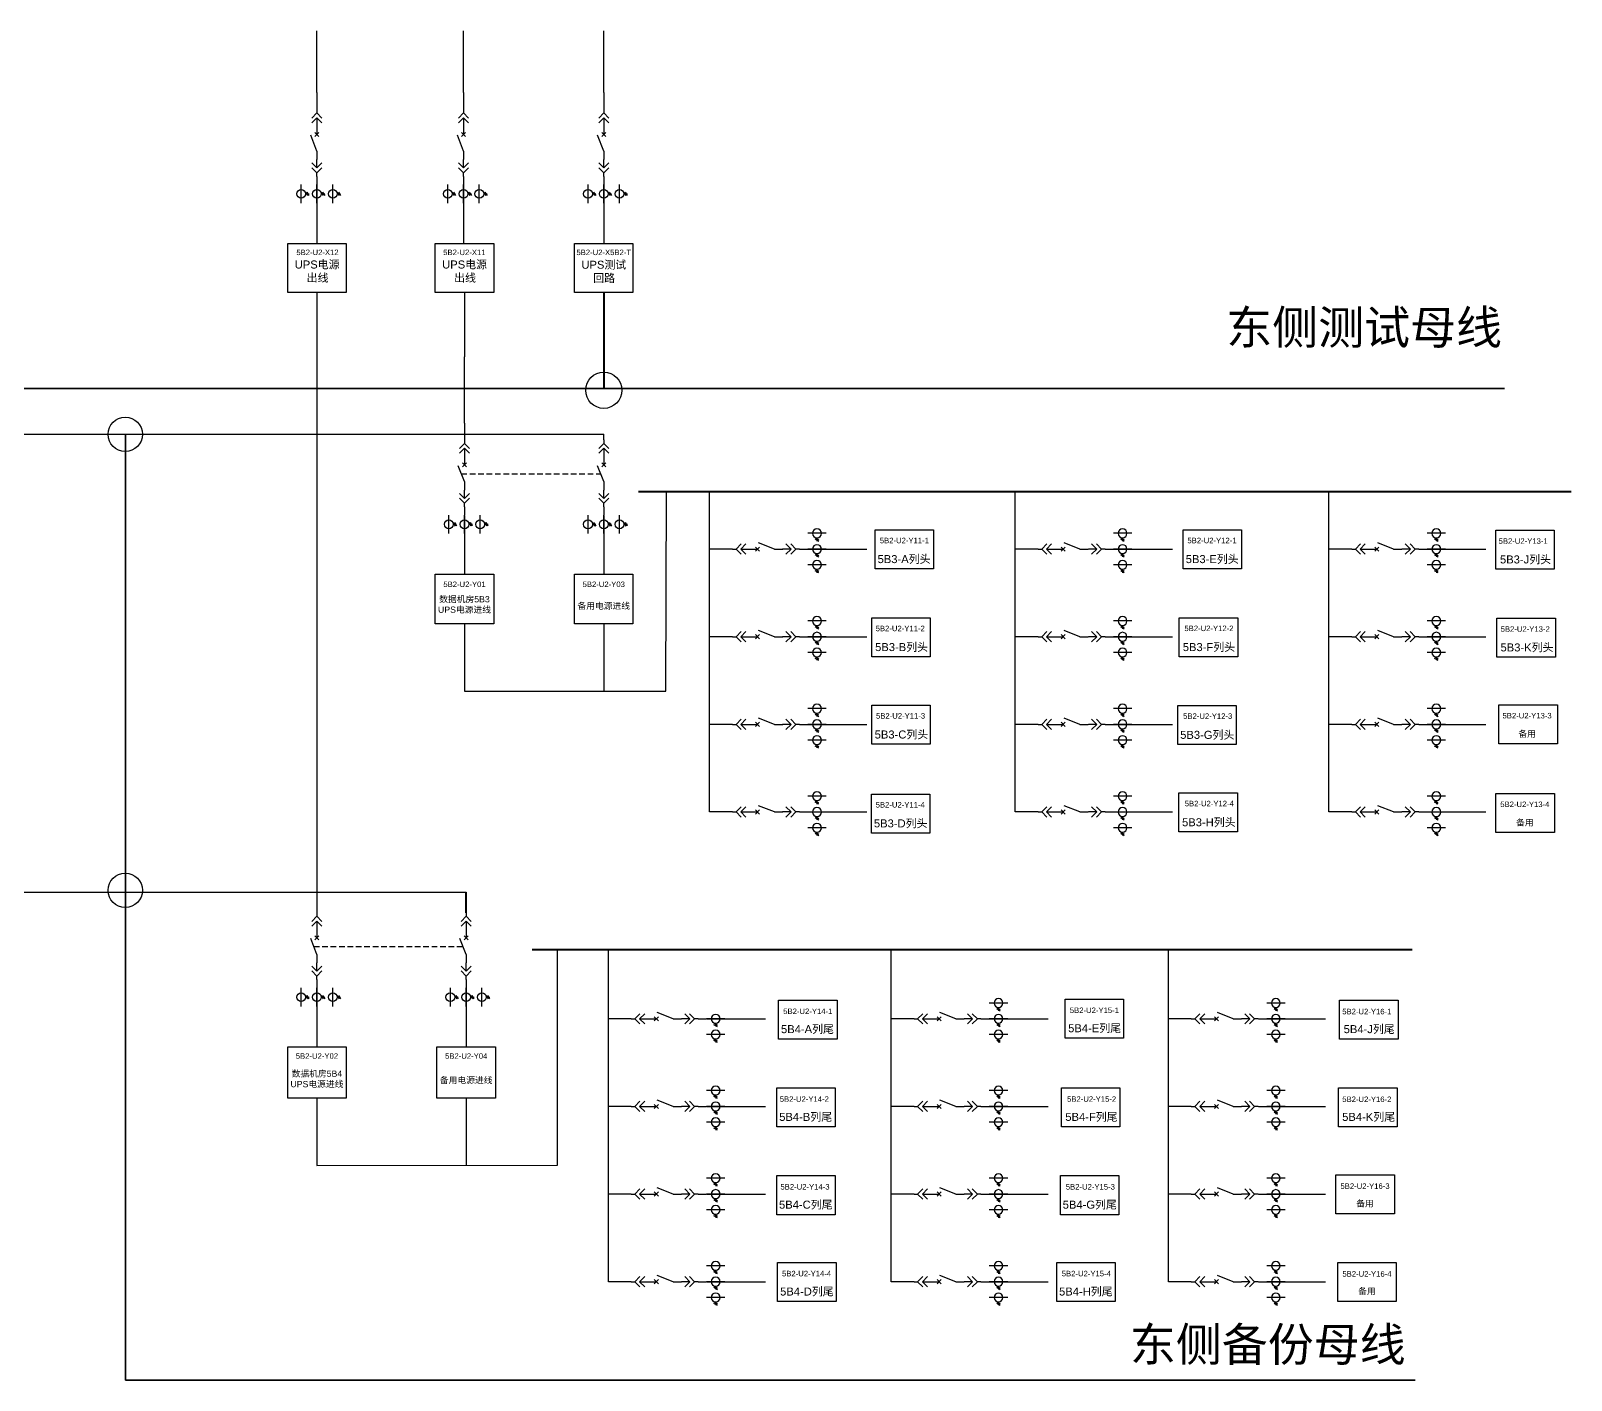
# Model space of a CAD drawing. Header units: metres. Extents: x 110 to 423, y 63 to 293.
# Drawn here: x 285.9 to 423.1, y 62.9 to 183 of the extents above; entities that cross this region are included whole.
import ezdxf
from ezdxf.enums import TextEntityAlignment as Align

# ---------------------------------------------------------------- set-up
doc = ezdxf.new("R2010")
doc.units = ezdxf.units.M
doc.header["$MEASUREMENT"] = 0
doc.linetypes.add('HIDDEN', pattern=[0.375, 0.25, -0.125])
doc.layers.get('0').update_dxf_attribs({"linetype": 'CONTINUOUS', "lineweight": 25})
doc.styles.add('Standard_copy2', font='arial.ttf')

# ---------------------------------------------------------------- blocks, each defined once
blk = doc.blocks.new('A$C03DD39B5')
for p, q in [((417, 475), (283, 392)), ((417, 422), (283, 339)), ((350, 333), (350, 467))]:
    blk.add_line(p, q)
blk.add_lwpolyline([(700, 167), (0, 167)])
blk.add_circle((350, 167), 167)
blk = doc.blocks.new('DYDQAA05')
at = {"color": 0}
blk.add_lwpolyline([(0, 0), (0, -7)], dxfattribs=at)
blk = doc.blocks.new('DYDQAA09')
at = {"color": 0}
blk.add_lwpolyline([(0, 0), (0, -3.5)], dxfattribs=at)
blk.add_lwpolyline([(0, 0), (0, -3.5)], dxfattribs=at)
blk.add_lwpolyline([(0, 0), (0, -3.5)], dxfattribs=at)
blk.add_lwpolyline([(0, 0), (0, -3.5)], dxfattribs=at)
blk.add_lwpolyline([(0, 0), (0, -3.5)], dxfattribs=at)
blk.add_lwpolyline([(0, 0), (0, -3.5)], dxfattribs=at)
blk.add_lwpolyline([(0, 0), (0, -3.5)], dxfattribs=at)
blk.add_lwpolyline([(0, 0), (0, -3.5)], dxfattribs=at)
blk.add_lwpolyline([(0, 0), (0, -3.5)], dxfattribs=at)
blk = doc.blocks.new('DYDQ0201')
at = {"color": 0}
for points in [[(0.86, -0.86), (-0.86, 0.86)], [(-0.86, -0.86), (0.86, 0.86)], [(0, -7), (-2.61, -0.37)]]:
    blk.add_lwpolyline(points, dxfattribs=at)
blk = doc.blocks.new('DYDQAA03')
at = {"color": 0}
for points in [[(0, 0), (0, -1.5)], [(-2.12, -3.62), (0, -1.5)], [(-2.12, -5.62), (0, -3.5)], [(2.12, -3.62), (0, -1.5)], [(2.12, -5.62), (0, -3.5)], [(0, -3.5), (0, -7)]]:
    blk.add_lwpolyline(points, dxfattribs=at)
blk = doc.blocks.new('DYDQAA04')
at = {"color": 0}
for points in [[(0, -3.5), (0, 0)], [(-2.12, -1.38), (0, -3.5)], [(-2.12, -3.38), (0, -5.5)], [(2.12, -1.38), (0, -3.5)], [(2.12, -3.38), (0, -5.5)], [(0, -7), (0, -5.5)]]:
    blk.add_lwpolyline(points, dxfattribs=at)

msp = doc.modelspace()

# ---------------------------------------------------------------- linework, layer by layer
for p, q in [((311.37, 177.52, -1383.28), (311.37, 183.02)), ((324.43, 177.52, -1383.28), (324.43, 183.02)), ((336.91, 177.52, -1383.28), (336.91, 183.02)), ((311.37, 169.28, 817.94), (311.37, 167.64, 817.94)), ((324.43, 169.28, 817.94), (324.43, 167.64, 817.94)), ((336.91, 169.28, 817.94), (336.91, 167.64, 817.94)), ((311.37, 167.64, 817.94), (311.37, 164.08, 817.94)), ((324.43, 167.64, 817.94), (324.43, 164.08, 817.94)), ((336.91, 167.64, 817.94), (336.91, 164.08, 817.94)), ((311.37, 159.74, 817.94), (311.37, 154.02, 817.94)), ((324.51, 159.74, 786.45), (324.51, 154.02, 786.45)), ((311.37, 154.02, -565.34), (311.37, 104.54, -565.34)), ((324.51, 148.11, -1949.65), (324.51, 154.02, -566.37)), ((346.34, 129.1, 29527.47), (346.34, 142.03, 28835.83)), ((373.55, 129.1, 29527.47), (373.55, 142.03, 28835.83)), ((401.48, 129.1, 29527.47), (401.48, 142.03, 28835.83)), ((324.51, 139.87, 251.57), (324.51, 138.23, 251.57)), ((324.51, 138.23, 251.57), (324.51, 134.67, 251.57)), ((348.37, 136.9, 28144.19), (346.34, 136.9, 28835.83)), ((355.12, 136.9, 30345.41), (356.76, 136.9, 30345.41)), ((356.76, 136.9, 30345.41), (360.33, 136.9, 30345.41)), ((375.59, 136.9, 28144.19), (373.55, 136.9, 28835.83)), ((382.34, 136.9, 30345.41), (383.98, 136.9, 30345.41)), ((383.98, 136.9, 30345.41), (387.54, 136.9, 30345.41)), ((403.52, 136.9, 28144.19), (401.48, 136.9, 28835.83)), ((410.27, 136.9, 30345.41), (411.91, 136.9, 30345.41)), ((411.91, 136.9, 30345.41), (415.47, 136.9, 30345.41)), ((324.51, 130.24, 251.57), (324.51, 124.25, 723.12)), ((346.34, 121.3, 30219.11), (346.34, 129.1, 29527.47)), ((348.37, 129.1, 29527.47), (346.34, 129.1, 29527.47)), ((355.12, 129.1, 31728.68), (356.76, 129.1, 31728.68)), ((356.76, 129.1, 31728.68), (360.33, 129.1, 31728.68)), ((373.55, 121.3, 30219.11), (373.55, 129.1, 29527.47)), ((375.59, 129.1, 29527.47), (373.55, 129.1, 29527.47)), ((382.34, 129.1, 31728.68), (383.98, 129.1, 31728.68)), ((383.98, 129.1, 31728.68), (387.54, 129.1, 31728.68)), ((403.52, 129.1, 29527.47), (401.48, 129.1, 29527.47)), ((401.48, 121.3, 30219.11), (401.48, 129.1, 29527.47)), ((410.27, 129.1, 31728.68), (411.91, 129.1, 31728.68)), ((411.91, 129.1, 31728.68), (415.47, 129.1, 31728.68)), ((346.34, 113.5, 30910.75), (346.34, 121.3, 30219.11)), ((348.37, 121.3, 30219.11), (346.34, 121.3, 30219.11)), ((355.12, 121.3, 32420.32), (356.76, 121.3, 32420.32)), ((356.76, 121.3, 32420.32), (360.33, 121.3, 32420.32)), ((375.59, 121.3, 30219.11), (373.55, 121.3, 30219.11)), ((373.55, 113.5, 30910.75), (373.55, 121.3, 30219.11)), ((382.34, 121.3, 32420.32), (383.98, 121.3, 32420.32)), ((383.98, 121.3, 32420.32), (387.54, 121.3, 32420.32)), ((401.48, 113.5, 30910.75), (401.48, 121.3, 30219.11)), ((403.52, 121.3, 30219.11), (401.48, 121.3, 30219.11)), ((410.27, 121.3, 32420.32), (411.91, 121.3, 32420.32)), ((411.91, 121.3, 32420.32), (415.47, 121.3, 32420.32)), ((348.37, 113.5, 30910.75), (346.34, 113.5, 30910.75)), ((355.12, 113.5, 33111.96), (356.76, 113.5, 33111.96)), ((356.76, 113.5, 33111.96), (360.33, 113.5, 33111.96)), ((375.59, 113.5, 30910.75), (373.55, 113.5, 30910.75)), ((382.34, 113.5, 33111.96), (383.98, 113.5, 33111.96)), ((383.98, 113.5, 33111.96), (387.54, 113.5, 33111.96)), ((403.52, 113.5, 30910.75), (401.48, 113.5, 30910.75)), ((410.27, 113.5, 33111.96), (411.91, 113.5, 33111.96)), ((411.91, 113.5, 33111.96), (415.47, 113.5, 33111.96)), ((337.32, 87.3, 29527.47), (337.32, 101.27, 28835.83)), ((362.5, 87.3, 5323.86), (362.5, 101.27, 28835.83)), ((387.2, 87.3, 5323.86), (387.2, 101.27, 28835.83)), ((311.37, 97.8, 1635.88), (311.37, 96.16, 1635.88)), ((311.37, 96.16, 1635.88), (311.37, 92.59, 1635.88)), ((339.36, 95.1, 28144.19), (337.32, 95.1, 28835.83)), ((346.11, 95.1, 30345.41), (347.75, 95.1, 30345.41)), ((347.75, 95.1, 30345.41), (351.31, 95.1, 30345.41)), ((364.54, 95.1, 3940.58), (362.5, 95.1, 4632.22)), ((371.29, 95.1, 6141.8), (372.93, 95.1, 6141.8)), ((372.93, 95.1, 6141.8), (376.49, 95.1, 6141.8)), ((389.23, 95.1, 3940.58), (387.2, 95.1, 4632.22)), ((395.98, 95.1, 6141.8), (397.62, 95.1, 6141.8)), ((397.62, 95.1, 6141.8), (401.19, 95.1, 6141.8)), ((311.37, 88.02, 1635.88), (311.37, 82.04, 2107.42)), ((337.32, 79.5, 30219.11), (337.32, 87.3, 29527.47)), ((339.36, 87.3, 29527.47), (337.32, 87.3, 29527.47)), ((346.11, 87.3, 31728.68), (347.75, 87.3, 31728.68)), ((347.75, 87.3, 31728.68), (351.31, 87.3, 31728.68)), ((362.5, 79.5, 6015.5), (362.5, 87.3, 5323.86)), ((364.54, 87.3, 5323.86), (362.5, 87.3, 5323.86)), ((371.29, 87.3, 7525.07), (372.93, 87.3, 7525.07)), ((372.93, 87.3, 7525.07), (376.49, 87.3, 7525.07)), ((387.2, 79.5, 6015.5), (387.2, 87.3, 5323.86)), ((389.23, 87.3, 5323.86), (387.2, 87.3, 5323.86)), ((395.98, 87.3, 7525.07), (397.62, 87.3, 7525.07)), ((397.62, 87.3, 7525.07), (401.19, 87.3, 7525.07)), ((339.36, 79.5, 30219.11), (337.32, 79.5, 30219.11)), ((337.32, 71.7, 30910.75), (337.32, 79.5, 30219.11)), ((346.11, 79.5, 32420.32), (347.75, 79.5, 32420.32)), ((347.75, 79.5, 32420.32), (351.31, 79.5, 32420.32)), ((364.54, 79.5, 6015.5), (362.5, 79.5, 6015.5)), ((362.5, 71.7, 6707.13), (362.5, 79.5, 6015.5)), ((371.29, 79.5, 8216.71), (372.93, 79.5, 8216.71)), ((372.93, 79.5, 8216.71), (376.49, 79.5, 8216.71)), ((387.2, 71.7, 6707.13), (387.2, 79.5, 6015.5)), ((389.23, 79.5, 6015.5), (387.2, 79.5, 6015.5)), ((395.98, 79.5, 8216.71), (397.62, 79.5, 8216.71)), ((397.62, 79.5, 8216.71), (401.19, 79.5, 8216.71)), ((339.36, 71.7, 30910.75), (337.32, 71.7, 30910.75)), ((346.11, 71.7, 33111.96), (347.75, 71.7, 33111.96)), ((347.75, 71.7, 33111.96), (351.31, 71.7, 33111.96)), ((364.54, 71.7, 6707.13), (362.5, 71.7, 6707.13)), ((371.29, 71.7, 8908.35), (372.93, 71.7, 8908.35)), ((372.93, 71.7, 8908.35), (376.49, 71.7, 8908.35)), ((389.23, 71.7, 6707.13), (387.2, 71.7, 6707.13)), ((395.98, 71.7, 8908.35), (397.62, 71.7, 8908.35)), ((397.62, 71.7, 8908.35), (401.19, 71.7, 8908.35))]:
    msp.add_line(p, q)
at = {"color": 1, "lineweight": 40}
for p, q in [((336.91, 159.74, 785.43), (336.91, 151.2, 785.43)), ((340.01, 142.03, 28835.83), (423.06, 142.03, 28835.83)), ((330.54, 101.27, 28835.83), (408.89, 101.27, 28835.83))]:
    msp.add_line(p, q, dxfattribs=at)
at = {"color": 1, "lineweight": 35}
msp.add_line((197.55, 151.2, 10702.63), (417.13, 151.2, 10702.63), dxfattribs=at)
at = {"color": 5, "lineweight": 30}
for p, q in [((197.56, 147.11, 8989.78), (336.91, 147.11, -1949.65)), ((184.43, 106.38, 8911.79), (294.3, 106.38, -12338.18)), ((294.3, 106.38, -12338.18), (324.66, 106.38, -1005.41))]:
    msp.add_line(p, q, dxfattribs=at)
at = {"color": 5, "lineweight": 35}
for p, q in [((294.32, 147.03, 39505.61), (294.32, 62.94, 39505.61)), ((294.32, 62.94, 39505.61), (409.17, 62.94, 39505.61))]:
    msp.add_line(p, q, dxfattribs=at)
at = {"color": 5}
for p, q in [((336.91, 146.62, -1949.65), (336.91, 147.11, -1949.65)), ((336.91, 139.87, 251.57), (336.91, 138.23, 251.57)), ((336.91, 138.23, 251.57), (336.91, 134.67, 251.57)), ((336.91, 130.24, 251.57), (336.91, 124.25, 723.12)), ((324.66, 97.8, 1195.81), (324.66, 96.16, 1195.81)), ((324.66, 96.16, 1195.81), (324.66, 92.59, 1195.81)), ((324.66, 88.02, 1195.81), (324.66, 82.04, 1667.35))]:
    msp.add_line(p, q, dxfattribs=at)
at = {"linetype": 'HIDDEN', "ltscale": 2}
for p, q in [((324.23, 143.6, -1949.65), (336.63, 143.6, -1949.65)), ((311.09, 101.52, -1005.41), (324.38, 101.52, -1005.41))]:
    msp.add_line(p, q, dxfattribs=at)
at = {"lineweight": -3}
for p, q in [((342.43, 124.25, 723.12), (342.51, 142.03, 28835.83)), ((324.51, 124.25, 723.12), (342.43, 124.25, 723.12)), ((332.8, 82.08, 4449.41), (332.8, 101.27, 28835.83)), ((311.37, 82.04, 2107.42), (332.8, 82.08, 4449.41))]:
    msp.add_line(p, q, dxfattribs=at)
at = {"color": 5, "lineweight": 40}
msp.add_line((324.66, 104.54, -1005.41), (324.66, 106.38, -1005.41), dxfattribs=at)
for points, elevation in [([(308.77, 164.08), (313.98, 164.08), (313.98, 159.74), (308.77, 159.74)], 817.94), ([(321.9, 164.08), (327.11, 164.08), (327.11, 159.74), (321.9, 159.74)], 786.45), ([(361.08, 138.62), (366.28, 138.62), (366.28, 135.14), (361.08, 135.14)], 28835.83), ([(388.49, 138.62), (393.7, 138.62), (393.7, 135.14), (388.49, 135.14)], 28835.83), ([(416.34, 138.59), (421.55, 138.59), (421.55, 135.11), (416.34, 135.11)], 28835.83), ([(321.9, 134.67), (327.11, 134.67), (327.11, 130.24), (321.9, 130.24)], 251.57), ([(360.77, 130.78), (365.98, 130.78), (365.98, 127.31), (360.77, 127.31)], 28835.83), ([(388.16, 130.79), (393.37, 130.79), (393.37, 127.32), (388.16, 127.32)], 28835.83), ([(416.44, 130.76), (421.65, 130.76), (421.65, 127.28), (416.44, 127.28)], 28835.83), ([(360.77, 123), (365.98, 123), (365.98, 119.53), (360.77, 119.53)], 28835.83), ([(388.02, 122.98), (393.23, 122.98), (393.23, 119.51), (388.02, 119.51)], 1478.08), ([(416.62, 123.05), (421.83, 123.05), (421.83, 119.57), (416.62, 119.57)], 28835.83), ([(360.74, 115.1), (365.95, 115.1), (365.95, 111.62), (360.74, 111.62)], 1478.08), ([(388.13, 115.2), (393.34, 115.2), (393.34, 111.73), (388.13, 111.73)], 28835.83), ([(416.35, 115.16), (421.56, 115.16), (421.56, 111.68), (416.35, 111.68)], 28835.83), ([(352.47, 96.76), (357.68, 96.76), (357.68, 93.28), (352.47, 93.28)], 28835.83), ([(377.99, 96.84), (383.2, 96.84), (383.2, 93.36), (377.99, 93.36)], 28835.83), ([(402.43, 96.76), (407.64, 96.76), (407.64, 93.28), (402.43, 93.28)], 28835.83), ([(308.77, 92.59), (313.98, 92.59), (313.98, 88.02), (308.77, 88.02)], 1635.88), ([(352.31, 88.95), (357.52, 88.95), (357.52, 85.47), (352.31, 85.47)], 28835.83), ([(377.66, 88.95), (382.87, 88.95), (382.87, 85.47), (377.66, 85.47)], 28835.83), ([(402.35, 88.95), (407.56, 88.95), (407.56, 85.47), (402.35, 85.47)], 28835.83), ([(352.31, 81.14), (357.52, 81.14), (357.52, 77.66), (352.31, 77.66)], 28835.83), ([(377.58, 81.14), (382.79, 81.14), (382.79, 77.66), (377.58, 77.66)], 28835.83), ([(402.1, 81.22), (407.31, 81.22), (407.31, 77.74), (402.1, 77.74)], 28835.83), ([(352.39, 73.41), (357.6, 73.41), (357.6, 69.94), (352.39, 69.94)], 28835.83), ([(377.25, 73.41), (382.46, 73.41), (382.46, 69.94), (377.25, 69.94)], 28835.83), ([(402.27, 73.41), (407.48, 73.41), (407.48, 69.94), (402.27, 69.94)], 28835.83)]:
    msp.add_lwpolyline(points, close=True, dxfattribs=dict(elevation=elevation))
at = {"color": 1, "elevation": 785.43}
msp.add_lwpolyline([(334.3, 164.08), (339.51, 164.08), (339.51, 159.74), (334.3, 159.74)], close=True, dxfattribs=at)
at = {"color": 5}
for points, elevation in [([(334.3, 134.67), (339.51, 134.67), (339.51, 130.24), (334.3, 130.24)], 251.57), ([(322.05, 92.59), (327.26, 92.59), (327.26, 88.02), (322.05, 88.02)], 1195.81)]:
    msp.add_lwpolyline(points, close=True, dxfattribs=dict(at, elevation=elevation))
at = {"color": 1, "lineweight": 30}
msp.add_circle((336.91, 151.03, 11992.1), 1.61, dxfattribs=at)
at = {"color": 5, "lineweight": 30}
for centre in [(294.3, 147.11, 1395.23), (294.3, 106.53, 1395.23)]:
    msp.add_circle(centre, 1.53, dxfattribs=at)

# ---------------------------------------------------------------- block references
at = {"xscale": 0.2128954749704126, "yscale": 0.2128954749704126, "zscale": 0.2128954749704126}
for name, p in [('DYDQAA05', (311.37, 177.52, -1383.28)), ('DYDQAA05', (324.43, 177.52, -1383.28)), ('DYDQAA05', (336.91, 177.52, -1383.28)), ('DYDQAA03', (311.37, 176.03, -1383.28)), ('DYDQAA03', (324.43, 176.03, -1383.28)), ('DYDQAA03', (336.91, 176.03, -1383.28)), ('DYDQAA09', (311.37, 174.54, -1383.28)), ('DYDQAA09', (324.43, 174.54, -1383.28)), ('DYDQAA09', (336.91, 174.54, -1383.28)), ('DYDQ0201', (311.37, 173.8, -1383.28)), ('DYDQ0201', (324.43, 173.8, -1383.28)), ('DYDQ0201', (336.91, 173.8, -1383.28)), ('DYDQAA04', (311.37, 171.56, -1383.28)), ('DYDQAA09', (311.37, 172.31, -1383.28)), ('DYDQAA04', (324.43, 171.56, -1383.28)), ('DYDQAA09', (324.43, 172.31, -1383.28)), ('DYDQAA04', (336.91, 171.56, -1383.28)), ('DYDQAA09', (336.91, 172.31, -1383.28)), ('DYDQAA09', (311.37, 170.07, -1383.28)), ('DYDQAA09', (324.43, 170.07, -1383.28)), ('DYDQAA09', (336.91, 170.07, -1383.28)), ('DYDQAA05', (324.51, 148.11, -1949.65)), ('DYDQAA03', (324.51, 146.62, -1949.65)), ('DYDQ0201', (324.51, 144.39, -1949.65)), ('DYDQAA09', (324.51, 145.13, -1949.65)), ('DYDQAA09', (324.51, 142.9, -1949.65)), ('DYDQAA04', (324.51, 142.15, -1949.65)), ('DYDQAA09', (324.51, 140.66, -1949.65)), ('DYDQAA03', (311.37, 104.54, -565.34)), ('DYDQAA09', (311.37, 103.05, -565.34)), ('DYDQ0201', (311.37, 102.31, -565.34)), ('DYDQAA09', (311.37, 100.82, -565.34)), ('DYDQAA04', (311.37, 100.07, -565.34)), ('DYDQAA09', (311.37, 98.58, -565.34))]:
    msp.add_blockref(name, p, dxfattribs=at)
for name, p, xscale, yscale, zscale, rotation in [('A$C03DD39B5', (309.58, 169.33, 817.94), 0.002338875, 0.002338875, 0.002338875, 270), ('A$C03DD39B5', (310.98, 169.33, 817.94), 0.002338875, 0.002338875, 0.002338875, 270), ('A$C03DD39B5', (312.39, 169.33, 817.94), 0.002338875, 0.002338875, 0.002338875, 270), ('A$C03DD39B5', (322.63, 169.33, 817.94), 0.002338875, 0.002338875, 0.002338875, 270), ('A$C03DD39B5', (324.04, 169.33, 817.94), 0.002338875, 0.002338875, 0.002338875, 270), ('A$C03DD39B5', (325.44, 169.33, 817.94), 0.002338875, 0.002338875, 0.002338875, 270), ('A$C03DD39B5', (335.12, 169.33, 817.94), 0.002338875, 0.002338875, 0.002338875, 270), ('A$C03DD39B5', (336.52, 169.33, 817.94), 0.002338875, 0.002338875, 0.002338875, 270), ('A$C03DD39B5', (337.92, 169.33, 817.94), 0.002338875, 0.002338875, 0.002338875, 270), ('A$C03DD39B5', (322.72, 139.92, 251.57), 0.002338875, 0.002338875, 0.002338875, 270), ('A$C03DD39B5', (324.12, 139.92, 251.57), 0.002338875, 0.002338875, 0.002338875, 270), ('A$C03DD39B5', (325.52, 139.92, 251.57), 0.002338875, 0.002338875, 0.002338875, 270), ('A$C03DD39B5', (355.08, 138.69, 30345.41), -0.002338875, 0.002338875, 0.002338875, 180), ('A$C03DD39B5', (382.29, 138.69, 30345.41), -0.002338875, 0.002338875, 0.002338875, 180), ('A$C03DD39B5', (410.23, 138.69, 30345.41), -0.002338875, 0.002338875, 0.002338875, 180), ('DYDQAA03', (348.37, 136.9, 28144.19), -0.2128954749704126, 0.2128954749704126, 0.2128954749704126, 90), ('DYDQ0201', (350.61, 136.9, 28144.19), -0.2128954749704126, 0.2128954749704126, 0.2128954749704126, 90), ('DYDQAA04', (352.84, 136.9, 28144.19), -0.2128954749704126, 0.2128954749704126, 0.2128954749704126, 90), ('A$C03DD39B5', (355.08, 137.29, 30345.41), -0.002338875, 0.002338875, 0.002338875, 180), ('DYDQAA03', (375.59, 136.9, 28144.19), -0.2128954749704126, 0.2128954749704126, 0.2128954749704126, 90), ('DYDQ0201', (377.82, 136.9, 28144.19), -0.2128954749704126, 0.2128954749704126, 0.2128954749704126, 90), ('DYDQAA04', (380.06, 136.9, 28144.19), -0.2128954749704126, 0.2128954749704126, 0.2128954749704126, 90), ('A$C03DD39B5', (382.29, 137.29, 30345.41), -0.002338875, 0.002338875, 0.002338875, 180), ('DYDQAA03', (403.52, 136.9, 28144.19), -0.2128954749704126, 0.2128954749704126, 0.2128954749704126, 90), ('DYDQ0201', (405.75, 136.9, 28144.19), -0.2128954749704126, 0.2128954749704126, 0.2128954749704126, 90), ('DYDQAA04', (407.99, 136.9, 28144.19), -0.2128954749704126, 0.2128954749704126, 0.2128954749704126, 90), ('A$C03DD39B5', (410.23, 137.29, 30345.41), -0.002338875, 0.002338875, 0.002338875, 180), ('DYDQAA09', (349.86, 136.9, 28144.19), -0.2128954749704126, 0.2128954749704126, 0.2128954749704126, 90), ('DYDQAA09', (352.1, 136.9, 28144.19), -0.2128954749704126, 0.2128954749704126, 0.2128954749704126, 90), ('DYDQAA09', (354.33, 136.9, 28144.19), -0.2128954749704126, 0.2128954749704126, 0.2128954749704126, 90), ('A$C03DD39B5', (355.08, 135.89, 30345.41), -0.002338875, 0.002338875, 0.002338875, 180), ('DYDQAA09', (377.08, 136.9, 28144.19), -0.2128954749704126, 0.2128954749704126, 0.2128954749704126, 90), ('DYDQAA09', (379.31, 136.9, 28144.19), -0.2128954749704126, 0.2128954749704126, 0.2128954749704126, 90), ('DYDQAA09', (381.55, 136.9, 28144.19), -0.2128954749704126, 0.2128954749704126, 0.2128954749704126, 90), ('A$C03DD39B5', (382.29, 135.89, 30345.41), -0.002338875, 0.002338875, 0.002338875, 180), ('DYDQAA09', (405.01, 136.9, 28144.19), -0.2128954749704126, 0.2128954749704126, 0.2128954749704126, 90), ('DYDQAA09', (407.24, 136.9, 28144.19), -0.2128954749704126, 0.2128954749704126, 0.2128954749704126, 90), ('DYDQAA09', (409.48, 136.9, 28144.19), -0.2128954749704126, 0.2128954749704126, 0.2128954749704126, 90), ('A$C03DD39B5', (410.23, 135.89, 30345.41), -0.002338875, 0.002338875, 0.002338875, 180), ('A$C03DD39B5', (355.08, 130.89, 31728.68), -0.002338875, 0.002338875, 0.002338875, 180), ('A$C03DD39B5', (382.29, 130.89, 31728.68), -0.002338875, 0.002338875, 0.002338875, 180), ('A$C03DD39B5', (410.23, 130.89, 31728.68), -0.002338875, 0.002338875, 0.002338875, 180), ('DYDQAA03', (348.37, 129.1, 29527.47), -0.2128954749704126, 0.2128954749704126, 0.2128954749704126, 90), ('DYDQAA09', (349.86, 129.1, 29527.47), -0.2128954749704126, 0.2128954749704126, 0.2128954749704126, 90), ('DYDQ0201', (350.61, 129.1, 29527.47), -0.2128954749704126, 0.2128954749704126, 0.2128954749704126, 90), ('DYDQAA09', (352.1, 129.1, 29527.47), -0.2128954749704126, 0.2128954749704126, 0.2128954749704126, 90), ('DYDQAA04', (352.84, 129.1, 29527.47), -0.2128954749704126, 0.2128954749704126, 0.2128954749704126, 90), ('DYDQAA09', (354.33, 129.1, 29527.47), -0.2128954749704126, 0.2128954749704126, 0.2128954749704126, 90), ('A$C03DD39B5', (355.08, 129.49, 31728.68), -0.002338875, 0.002338875, 0.002338875, 180), ('DYDQAA03', (375.59, 129.1, 29527.47), -0.2128954749704126, 0.2128954749704126, 0.2128954749704126, 90), ('DYDQAA09', (377.08, 129.1, 29527.47), -0.2128954749704126, 0.2128954749704126, 0.2128954749704126, 90), ('DYDQ0201', (377.82, 129.1, 29527.47), -0.2128954749704126, 0.2128954749704126, 0.2128954749704126, 90), ('DYDQAA09', (379.31, 129.1, 29527.47), -0.2128954749704126, 0.2128954749704126, 0.2128954749704126, 90), ('DYDQAA04', (380.06, 129.1, 29527.47), -0.2128954749704126, 0.2128954749704126, 0.2128954749704126, 90), ('DYDQAA09', (381.55, 129.1, 29527.47), -0.2128954749704126, 0.2128954749704126, 0.2128954749704126, 90), ('A$C03DD39B5', (382.29, 129.49, 31728.68), -0.002338875, 0.002338875, 0.002338875, 180), ('DYDQAA03', (403.52, 129.1, 29527.47), -0.2128954749704126, 0.2128954749704126, 0.2128954749704126, 90), ('DYDQAA09', (405.01, 129.1, 29527.47), -0.2128954749704126, 0.2128954749704126, 0.2128954749704126, 90), ('DYDQ0201', (405.75, 129.1, 29527.47), -0.2128954749704126, 0.2128954749704126, 0.2128954749704126, 90), ('DYDQAA09', (407.24, 129.1, 29527.47), -0.2128954749704126, 0.2128954749704126, 0.2128954749704126, 90), ('DYDQAA04', (407.99, 129.1, 29527.47), -0.2128954749704126, 0.2128954749704126, 0.2128954749704126, 90), ('DYDQAA09', (409.48, 129.1, 29527.47), -0.2128954749704126, 0.2128954749704126, 0.2128954749704126, 90), ('A$C03DD39B5', (410.23, 129.49, 31728.68), -0.002338875, 0.002338875, 0.002338875, 180), ('A$C03DD39B5', (355.08, 128.09, 31728.68), -0.002338875, 0.002338875, 0.002338875, 180), ('A$C03DD39B5', (382.29, 128.09, 31728.68), -0.002338875, 0.002338875, 0.002338875, 180), ('A$C03DD39B5', (410.23, 128.09, 31728.68), -0.002338875, 0.002338875, 0.002338875, 180), ('A$C03DD39B5', (355.08, 123.09, 32420.32), -0.002338875, 0.002338875, 0.002338875, 180), ('A$C03DD39B5', (382.29, 123.09, 32420.32), -0.002338875, 0.002338875, 0.002338875, 180), ('A$C03DD39B5', (410.23, 123.09, 32420.32), -0.002338875, 0.002338875, 0.002338875, 180), ('DYDQAA03', (348.37, 121.3, 30219.11), -0.2128954749704126, 0.2128954749704126, 0.2128954749704126, 90), ('DYDQAA09', (349.86, 121.3, 30219.11), -0.2128954749704126, 0.2128954749704126, 0.2128954749704126, 90), ('DYDQ0201', (350.61, 121.3, 30219.11), -0.2128954749704126, 0.2128954749704126, 0.2128954749704126, 90), ('DYDQAA09', (352.1, 121.3, 30219.11), -0.2128954749704126, 0.2128954749704126, 0.2128954749704126, 90), ('DYDQAA04', (352.84, 121.3, 30219.11), -0.2128954749704126, 0.2128954749704126, 0.2128954749704126, 90), ('DYDQAA09', (354.33, 121.3, 30219.11), -0.2128954749704126, 0.2128954749704126, 0.2128954749704126, 90), ('A$C03DD39B5', (355.08, 121.69, 32420.32), -0.002338875, 0.002338875, 0.002338875, 180), ('DYDQAA03', (375.59, 121.3, 30219.11), -0.2128954749704126, 0.2128954749704126, 0.2128954749704126, 90), ('DYDQAA09', (377.08, 121.3, 30219.11), -0.2128954749704126, 0.2128954749704126, 0.2128954749704126, 90), ('DYDQ0201', (377.82, 121.3, 30219.11), -0.2128954749704126, 0.2128954749704126, 0.2128954749704126, 90), ('DYDQAA09', (379.31, 121.3, 30219.11), -0.2128954749704126, 0.2128954749704126, 0.2128954749704126, 90), ('DYDQAA04', (380.06, 121.3, 30219.11), -0.2128954749704126, 0.2128954749704126, 0.2128954749704126, 90), ('DYDQAA09', (381.55, 121.3, 30219.11), -0.2128954749704126, 0.2128954749704126, 0.2128954749704126, 90), ('A$C03DD39B5', (382.29, 121.69, 32420.32), -0.002338875, 0.002338875, 0.002338875, 180), ('DYDQAA03', (403.52, 121.3, 30219.11), -0.2128954749704126, 0.2128954749704126, 0.2128954749704126, 90), ('DYDQAA09', (405.01, 121.3, 30219.11), -0.2128954749704126, 0.2128954749704126, 0.2128954749704126, 90), ('DYDQ0201', (405.75, 121.3, 30219.11), -0.2128954749704126, 0.2128954749704126, 0.2128954749704126, 90), ('DYDQAA09', (407.24, 121.3, 30219.11), -0.2128954749704126, 0.2128954749704126, 0.2128954749704126, 90), ('DYDQAA04', (407.99, 121.3, 30219.11), -0.2128954749704126, 0.2128954749704126, 0.2128954749704126, 90), ('DYDQAA09', (409.48, 121.3, 30219.11), -0.2128954749704126, 0.2128954749704126, 0.2128954749704126, 90), ('A$C03DD39B5', (410.23, 121.69, 32420.32), -0.002338875, 0.002338875, 0.002338875, 180), ('A$C03DD39B5', (355.08, 120.29, 32420.32), -0.002338875, 0.002338875, 0.002338875, 180), ('A$C03DD39B5', (382.29, 120.29, 32420.32), -0.002338875, 0.002338875, 0.002338875, 180), ('A$C03DD39B5', (410.23, 120.29, 32420.32), -0.002338875, 0.002338875, 0.002338875, 180), ('A$C03DD39B5', (355.08, 115.3, 33111.96), -0.002338875, 0.002338875, 0.002338875, 180), ('A$C03DD39B5', (382.29, 115.3, 33111.96), -0.002338875, 0.002338875, 0.002338875, 180), ('A$C03DD39B5', (410.23, 115.3, 33111.96), -0.002338875, 0.002338875, 0.002338875, 180), ('DYDQAA03', (348.37, 113.5, 30910.75), -0.2128954749704126, 0.2128954749704126, 0.2128954749704126, 90), ('DYDQ0201', (350.61, 113.5, 30910.75), -0.2128954749704126, 0.2128954749704126, 0.2128954749704126, 90), ('DYDQAA04', (352.84, 113.5, 30910.75), -0.2128954749704126, 0.2128954749704126, 0.2128954749704126, 90), ('A$C03DD39B5', (355.08, 113.89, 33111.96), -0.002338875, 0.002338875, 0.002338875, 180), ('DYDQAA03', (375.59, 113.5, 30910.75), -0.2128954749704126, 0.2128954749704126, 0.2128954749704126, 90), ('DYDQ0201', (377.82, 113.5, 30910.75), -0.2128954749704126, 0.2128954749704126, 0.2128954749704126, 90), ('DYDQAA04', (380.06, 113.5, 30910.75), -0.2128954749704126, 0.2128954749704126, 0.2128954749704126, 90), ('A$C03DD39B5', (382.29, 113.89, 33111.96), -0.002338875, 0.002338875, 0.002338875, 180), ('DYDQAA03', (403.52, 113.5, 30910.75), -0.2128954749704126, 0.2128954749704126, 0.2128954749704126, 90), ('DYDQ0201', (405.75, 113.5, 30910.75), -0.2128954749704126, 0.2128954749704126, 0.2128954749704126, 90), ('DYDQAA04', (407.99, 113.5, 30910.75), -0.2128954749704126, 0.2128954749704126, 0.2128954749704126, 90), ('A$C03DD39B5', (410.23, 113.89, 33111.96), -0.002338875, 0.002338875, 0.002338875, 180), ('DYDQAA09', (349.86, 113.5, 30910.75), -0.2128954749704126, 0.2128954749704126, 0.2128954749704126, 90), ('DYDQAA09', (352.1, 113.5, 30910.75), -0.2128954749704126, 0.2128954749704126, 0.2128954749704126, 90), ('DYDQAA09', (354.33, 113.5, 30910.75), -0.2128954749704126, 0.2128954749704126, 0.2128954749704126, 90), ('A$C03DD39B5', (355.08, 112.49, 33111.96), -0.002338875, 0.002338875, 0.002338875, 180), ('DYDQAA09', (377.08, 113.5, 30910.75), -0.2128954749704126, 0.2128954749704126, 0.2128954749704126, 90), ('DYDQAA09', (379.31, 113.5, 30910.75), -0.2128954749704126, 0.2128954749704126, 0.2128954749704126, 90), ('DYDQAA09', (381.55, 113.5, 30910.75), -0.2128954749704126, 0.2128954749704126, 0.2128954749704126, 90), ('A$C03DD39B5', (382.29, 112.49, 33111.96), -0.002338875, 0.002338875, 0.002338875, 180), ('DYDQAA09', (405.01, 113.5, 30910.75), -0.2128954749704126, 0.2128954749704126, 0.2128954749704126, 90), ('DYDQAA09', (407.24, 113.5, 30910.75), -0.2128954749704126, 0.2128954749704126, 0.2128954749704126, 90), ('DYDQAA09', (409.48, 113.5, 30910.75), -0.2128954749704126, 0.2128954749704126, 0.2128954749704126, 90), ('A$C03DD39B5', (410.23, 112.49, 33111.96), -0.002338875, 0.002338875, 0.002338875, 180), ('A$C03DD39B5', (309.58, 97.84, 1635.88), 0.002338875, 0.002338875, 0.002338875, 270), ('A$C03DD39B5', (310.98, 97.84, 1635.88), 0.002338875, 0.002338875, 0.002338875, 270), ('A$C03DD39B5', (312.39, 97.84, 1635.88), 0.002338875, 0.002338875, 0.002338875, 270), ('A$C03DD39B5', (371.24, 96.89, 6141.8), -0.002338875, 0.002338875, 0.002338875, 180), ('A$C03DD39B5', (395.94, 96.89, 6141.8), -0.002338875, 0.002338875, 0.002338875, 180), ('DYDQAA03', (339.36, 95.1, 28144.19), -0.2128954749704126, 0.2128954749704126, 0.2128954749704126, 90), ('DYDQAA09', (340.85, 95.1, 28144.19), -0.2128954749704126, 0.2128954749704126, 0.2128954749704126, 90), ('DYDQ0201', (341.59, 95.1, 28144.19), -0.2128954749704126, 0.2128954749704126, 0.2128954749704126, 90), ('DYDQAA09', (343.08, 95.1, 28144.19), -0.2128954749704126, 0.2128954749704126, 0.2128954749704126, 90), ('DYDQAA04', (343.83, 95.1, 28144.19), -0.2128954749704126, 0.2128954749704126, 0.2128954749704126, 90), ('DYDQAA09', (345.32, 95.1, 28144.19), -0.2128954749704126, 0.2128954749704126, 0.2128954749704126, 90), ('A$C03DD39B5', (346.06, 95.49, 30345.41), -0.002338875, 0.002338875, 0.002338875, 180), ('DYDQAA03', (364.54, 95.1, 3940.58), -0.2128954749704126, 0.2128954749704126, 0.2128954749704126, 90), ('DYDQAA09', (366.03, 95.1, 3940.58), -0.2128954749704126, 0.2128954749704126, 0.2128954749704126, 90), ('DYDQ0201', (366.77, 95.1, 3940.58), -0.2128954749704126, 0.2128954749704126, 0.2128954749704126, 90), ('DYDQAA09', (368.26, 95.1, 3940.58), -0.2128954749704126, 0.2128954749704126, 0.2128954749704126, 90), ('DYDQAA04', (369.01, 95.1, 3940.58), -0.2128954749704126, 0.2128954749704126, 0.2128954749704126, 90), ('DYDQAA09', (370.5, 95.1, 3940.58), -0.2128954749704126, 0.2128954749704126, 0.2128954749704126, 90), ('A$C03DD39B5', (371.24, 95.49, 6141.8), -0.002338875, 0.002338875, 0.002338875, 180), ('DYDQAA03', (389.23, 95.1, 3940.58), -0.2128954749704126, 0.2128954749704126, 0.2128954749704126, 90), ('DYDQAA09', (390.72, 95.1, 3940.58), -0.2128954749704126, 0.2128954749704126, 0.2128954749704126, 90), ('DYDQ0201', (391.47, 95.1, 3940.58), -0.2128954749704126, 0.2128954749704126, 0.2128954749704126, 90), ('DYDQAA09', (392.96, 95.1, 3940.58), -0.2128954749704126, 0.2128954749704126, 0.2128954749704126, 90), ('DYDQAA04', (393.7, 95.1, 3940.58), -0.2128954749704126, 0.2128954749704126, 0.2128954749704126, 90), ('DYDQAA09', (395.2, 95.1, 3940.58), -0.2128954749704126, 0.2128954749704126, 0.2128954749704126, 90), ('A$C03DD39B5', (395.94, 95.49, 6141.8), -0.002338875, 0.002338875, 0.002338875, 180), ('A$C03DD39B5', (346.06, 94.09, 30345.41), -0.002338875, 0.002338875, 0.002338875, 180), ('A$C03DD39B5', (371.24, 94.09, 6141.8), -0.002338875, 0.002338875, 0.002338875, 180), ('A$C03DD39B5', (395.94, 94.09, 6141.8), -0.002338875, 0.002338875, 0.002338875, 180), ('DYDQ0201', (341.59, 87.3, 29527.47), -0.2128954749704126, 0.2128954749704126, 0.2128954749704126, 90), ('A$C03DD39B5', (346.06, 89.1, 31728.68), -0.002338875, 0.002338875, 0.002338875, 180), ('DYDQ0201', (366.77, 87.3, 5323.86), -0.2128954749704126, 0.2128954749704126, 0.2128954749704126, 90), ('A$C03DD39B5', (371.24, 89.1, 7525.07), -0.002338875, 0.002338875, 0.002338875, 180), ('DYDQ0201', (391.47, 87.3, 5323.86), -0.2128954749704126, 0.2128954749704126, 0.2128954749704126, 90), ('A$C03DD39B5', (395.94, 89.1, 7525.07), -0.002338875, 0.002338875, 0.002338875, 180), ('DYDQAA03', (339.36, 87.3, 29527.47), -0.2128954749704126, 0.2128954749704126, 0.2128954749704126, 90), ('DYDQAA09', (340.85, 87.3, 29527.47), -0.2128954749704126, 0.2128954749704126, 0.2128954749704126, 90), ('DYDQAA09', (343.08, 87.3, 29527.47), -0.2128954749704126, 0.2128954749704126, 0.2128954749704126, 90), ('DYDQAA04', (343.83, 87.3, 29527.47), -0.2128954749704126, 0.2128954749704126, 0.2128954749704126, 90), ('DYDQAA09', (345.32, 87.3, 29527.47), -0.2128954749704126, 0.2128954749704126, 0.2128954749704126, 90), ('A$C03DD39B5', (346.06, 87.69, 31728.68), -0.002338875, 0.002338875, 0.002338875, 180), ('DYDQAA03', (364.54, 87.3, 5323.86), -0.2128954749704126, 0.2128954749704126, 0.2128954749704126, 90), ('DYDQAA09', (366.03, 87.3, 5323.86), -0.2128954749704126, 0.2128954749704126, 0.2128954749704126, 90), ('DYDQAA09', (368.26, 87.3, 5323.86), -0.2128954749704126, 0.2128954749704126, 0.2128954749704126, 90), ('DYDQAA04', (369.01, 87.3, 5323.86), -0.2128954749704126, 0.2128954749704126, 0.2128954749704126, 90), ('DYDQAA09', (370.5, 87.3, 5323.86), -0.2128954749704126, 0.2128954749704126, 0.2128954749704126, 90), ('A$C03DD39B5', (371.24, 87.69, 7525.07), -0.002338875, 0.002338875, 0.002338875, 180), ('DYDQAA03', (389.23, 87.3, 5323.86), -0.2128954749704126, 0.2128954749704126, 0.2128954749704126, 90), ('DYDQAA09', (390.72, 87.3, 5323.86), -0.2128954749704126, 0.2128954749704126, 0.2128954749704126, 90), ('DYDQAA09', (392.96, 87.3, 5323.86), -0.2128954749704126, 0.2128954749704126, 0.2128954749704126, 90), ('DYDQAA04', (393.7, 87.3, 5323.86), -0.2128954749704126, 0.2128954749704126, 0.2128954749704126, 90), ('DYDQAA09', (395.2, 87.3, 5323.86), -0.2128954749704126, 0.2128954749704126, 0.2128954749704126, 90), ('A$C03DD39B5', (395.94, 87.69, 7525.07), -0.002338875, 0.002338875, 0.002338875, 180), ('A$C03DD39B5', (346.06, 86.29, 31728.68), -0.002338875, 0.002338875, 0.002338875, 180), ('A$C03DD39B5', (371.24, 86.29, 7525.07), -0.002338875, 0.002338875, 0.002338875, 180), ('A$C03DD39B5', (395.94, 86.29, 7525.07), -0.002338875, 0.002338875, 0.002338875, 180), ('A$C03DD39B5', (346.06, 81.3, 32420.32), -0.002338875, 0.002338875, 0.002338875, 180), ('A$C03DD39B5', (371.24, 81.3, 8216.71), -0.002338875, 0.002338875, 0.002338875, 180), ('A$C03DD39B5', (395.94, 81.3, 8216.71), -0.002338875, 0.002338875, 0.002338875, 180), ('DYDQAA03', (339.36, 79.5, 30219.11), -0.2128954749704126, 0.2128954749704126, 0.2128954749704126, 90), ('DYDQ0201', (341.59, 79.5, 30219.11), -0.2128954749704126, 0.2128954749704126, 0.2128954749704126, 90), ('DYDQAA04', (343.83, 79.5, 30219.11), -0.2128954749704126, 0.2128954749704126, 0.2128954749704126, 90), ('A$C03DD39B5', (346.06, 79.89, 32420.32), -0.002338875, 0.002338875, 0.002338875, 180), ('DYDQAA03', (364.54, 79.5, 6015.5), -0.2128954749704126, 0.2128954749704126, 0.2128954749704126, 90), ('DYDQ0201', (366.77, 79.5, 6015.5), -0.2128954749704126, 0.2128954749704126, 0.2128954749704126, 90), ('DYDQAA04', (369.01, 79.5, 6015.5), -0.2128954749704126, 0.2128954749704126, 0.2128954749704126, 90), ('A$C03DD39B5', (371.24, 79.89, 8216.71), -0.002338875, 0.002338875, 0.002338875, 180), ('DYDQAA03', (389.23, 79.5, 6015.5), -0.2128954749704126, 0.2128954749704126, 0.2128954749704126, 90), ('DYDQ0201', (391.47, 79.5, 6015.5), -0.2128954749704126, 0.2128954749704126, 0.2128954749704126, 90), ('DYDQAA04', (393.7, 79.5, 6015.5), -0.2128954749704126, 0.2128954749704126, 0.2128954749704126, 90), ('A$C03DD39B5', (395.94, 79.89, 8216.71), -0.002338875, 0.002338875, 0.002338875, 180), ('DYDQAA09', (340.85, 79.5, 30219.11), -0.2128954749704126, 0.2128954749704126, 0.2128954749704126, 90), ('DYDQAA09', (343.08, 79.5, 30219.11), -0.2128954749704126, 0.2128954749704126, 0.2128954749704126, 90), ('DYDQAA09', (345.32, 79.5, 30219.11), -0.2128954749704126, 0.2128954749704126, 0.2128954749704126, 90), ('A$C03DD39B5', (346.06, 78.49, 32420.32), -0.002338875, 0.002338875, 0.002338875, 180), ('DYDQAA09', (366.03, 79.5, 6015.5), -0.2128954749704126, 0.2128954749704126, 0.2128954749704126, 90), ('DYDQAA09', (368.26, 79.5, 6015.5), -0.2128954749704126, 0.2128954749704126, 0.2128954749704126, 90), ('DYDQAA09', (370.5, 79.5, 6015.5), -0.2128954749704126, 0.2128954749704126, 0.2128954749704126, 90), ('A$C03DD39B5', (371.24, 78.49, 8216.71), -0.002338875, 0.002338875, 0.002338875, 180), ('DYDQAA09', (390.72, 79.5, 6015.5), -0.2128954749704126, 0.2128954749704126, 0.2128954749704126, 90), ('DYDQAA09', (392.96, 79.5, 6015.5), -0.2128954749704126, 0.2128954749704126, 0.2128954749704126, 90), ('DYDQAA09', (395.2, 79.5, 6015.5), -0.2128954749704126, 0.2128954749704126, 0.2128954749704126, 90), ('A$C03DD39B5', (395.94, 78.49, 8216.71), -0.002338875, 0.002338875, 0.002338875, 180), ('A$C03DD39B5', (346.06, 73.5, 33111.96), -0.002338875, 0.002338875, 0.002338875, 180), ('A$C03DD39B5', (371.24, 73.5, 8908.35), -0.002338875, 0.002338875, 0.002338875, 180), ('A$C03DD39B5', (395.94, 73.5, 8908.35), -0.002338875, 0.002338875, 0.002338875, 180), ('DYDQAA03', (339.36, 71.7, 30910.75), -0.2128954749704126, 0.2128954749704126, 0.2128954749704126, 90), ('DYDQAA09', (340.85, 71.7, 30910.75), -0.2128954749704126, 0.2128954749704126, 0.2128954749704126, 90), ('DYDQ0201', (341.59, 71.7, 30910.75), -0.2128954749704126, 0.2128954749704126, 0.2128954749704126, 90), ('DYDQAA09', (343.08, 71.7, 30910.75), -0.2128954749704126, 0.2128954749704126, 0.2128954749704126, 90), ('DYDQAA04', (343.83, 71.7, 30910.75), -0.2128954749704126, 0.2128954749704126, 0.2128954749704126, 90), ('DYDQAA09', (345.32, 71.7, 30910.75), -0.2128954749704126, 0.2128954749704126, 0.2128954749704126, 90), ('A$C03DD39B5', (346.06, 72.09, 33111.96), -0.002338875, 0.002338875, 0.002338875, 180), ('DYDQAA03', (364.54, 71.7, 6707.13), -0.2128954749704126, 0.2128954749704126, 0.2128954749704126, 90), ('DYDQAA09', (366.03, 71.7, 6707.13), -0.2128954749704126, 0.2128954749704126, 0.2128954749704126, 90), ('DYDQ0201', (366.77, 71.7, 6707.13), -0.2128954749704126, 0.2128954749704126, 0.2128954749704126, 90), ('DYDQAA09', (368.26, 71.7, 6707.13), -0.2128954749704126, 0.2128954749704126, 0.2128954749704126, 90), ('DYDQAA04', (369.01, 71.7, 6707.13), -0.2128954749704126, 0.2128954749704126, 0.2128954749704126, 90), ('DYDQAA09', (370.5, 71.7, 6707.13), -0.2128954749704126, 0.2128954749704126, 0.2128954749704126, 90), ('A$C03DD39B5', (371.24, 72.09, 8908.35), -0.002338875, 0.002338875, 0.002338875, 180), ('DYDQAA03', (389.23, 71.7, 6707.13), -0.2128954749704126, 0.2128954749704126, 0.2128954749704126, 90), ('DYDQAA09', (390.72, 71.7, 6707.13), -0.2128954749704126, 0.2128954749704126, 0.2128954749704126, 90), ('DYDQ0201', (391.47, 71.7, 6707.13), -0.2128954749704126, 0.2128954749704126, 0.2128954749704126, 90), ('DYDQAA09', (392.96, 71.7, 6707.13), -0.2128954749704126, 0.2128954749704126, 0.2128954749704126, 90), ('DYDQAA04', (393.7, 71.7, 6707.13), -0.2128954749704126, 0.2128954749704126, 0.2128954749704126, 90), ('DYDQAA09', (395.2, 71.7, 6707.13), -0.2128954749704126, 0.2128954749704126, 0.2128954749704126, 90), ('A$C03DD39B5', (395.94, 72.09, 8908.35), -0.002338875, 0.002338875, 0.002338875, 180), ('A$C03DD39B5', (346.06, 70.69, 33111.96), -0.002338875, 0.002338875, 0.002338875, 180), ('A$C03DD39B5', (371.24, 70.69, 8908.35), -0.002338875, 0.002338875, 0.002338875, 180), ('A$C03DD39B5', (395.94, 70.69, 8908.35), -0.002338875, 0.002338875, 0.002338875, 180)]:
    msp.add_blockref(name, p, dxfattribs=dict(xscale=xscale, yscale=yscale, zscale=zscale, rotation=rotation))
at = {"color": 5, "xscale": 0.2128954749704126, "yscale": 0.2128954749704126, "zscale": 0.2128954749704126}
for name, p in [('DYDQAA03', (336.91, 146.62, -1949.65)), ('DYDQ0201', (336.91, 144.39, -1949.65)), ('DYDQAA09', (336.91, 145.13, -1949.65)), ('DYDQAA09', (336.91, 142.9, -1949.65)), ('DYDQAA04', (336.91, 142.15, -1949.65)), ('DYDQAA09', (336.91, 140.66, -1949.65)), ('DYDQAA03', (324.66, 104.54, -1005.41)), ('DYDQAA09', (324.66, 103.05, -1005.41)), ('DYDQ0201', (324.66, 102.31, -1005.41)), ('DYDQAA09', (324.66, 100.82, -1005.41)), ('DYDQAA04', (324.66, 100.07, -1005.41)), ('DYDQAA09', (324.66, 98.58, -1005.41))]:
    msp.add_blockref(name, p, dxfattribs=at)
at = {"color": 5, "xscale": 0.002338875, "yscale": 0.002338875, "zscale": 0.002338875, "rotation": 270}
for p in [(335.12, 139.92, 251.57), (336.52, 139.92, 251.57), (337.92, 139.92, 251.57), (322.86, 97.84, 1195.81), (324.27, 97.84, 1195.81), (325.67, 97.84, 1195.81)]:
    msp.add_blockref('A$C03DD39B5', p, dxfattribs=at)

# ---------------------------------------------------------------- texts
at = {"lineweight": 0, "style": 'Standard_copy2'}
for s, height, p in [('5B2-U2-X12', 0.49, (311.42, 163.06, 1542.09)), ('5B2-U2-X11', 0.49, (324.5, 163.06, 1510.6)), ('5B3-A列头', 0.713, (363.65, 135.65, 33264.7)), ('5B3-E列头', 0.713, (391.09, 135.65, 33264.7)), ('5B3-J列头', 0.713, (418.99, 135.62, 33264.7)), ('5B3-B列头', 0.713, (363.43, 127.82, 33264.7)), ('5B3-F列头', 0.713, (390.8, 127.82, 33264.7)), ('5B3-K列头', 0.713, (419.12, 127.79, 33264.7)), ('5B3-C列头', 0.713, (363.42, 120.04, 33264.7)), ('5B3-G列头', 0.713, (390.65, 120.01, -18574.68)), ('5B3-D列头', 0.713, (363.35, 112.13, 5906.95)), ('5B3-H列头', 0.713, (390.79, 112.23, 8783.08)), ('5B4-E列尾', 0.713, (380.62, 93.9, 33264.7)), ('5B4-A列尾', 0.713, (355.05, 93.82, 33264.7)), ('5B4-J列尾', 0.713, (405.07, 93.82, 33264.7)), ('5B4-B列尾', 0.713, (354.89, 86.01, 33264.7)), ('5B4-F列尾', 0.713, (380.34, 86.01, 33264.7)), ('5B4-K列尾', 0.713, (405.02, 86.01, 33264.7)), ('5B4-C列尾', 0.713, (354.9, 78.2, 33264.7)), ('5B4-G列尾', 0.713, (380.19, 78.2, 8783.08)), ('5B4-D列尾', 0.713, (355, 70.47, 33264.7)), ('5B4-H列尾', 0.713, (379.84, 70.47, 8783.08))]:
    msp.add_text(s, height=height, dxfattribs=at).set_placement(p, align=Align.CENTER)
at = {"color": 1, "lineweight": 0, "style": 'Standard_copy2'}
msp.add_text('5B2-U2-X5B2-T', height=0.49, dxfattribs=at).set_placement((336.91, 163.06, 1509.58), align=Align.CENTER)
at = {"width": 5.2091, "style": 'Standard_copy2'}
for s, insert, char_height, attachment_point in [('\\pxi0.87322;UPS{\\fSimSun|b0|i0|c134|p2;电源\\P\\pi2.36347;出线}', (308.77, 162.58, -1760.01), 0.7128, 1), ('\\pxi0.87322;UPS{\\fSimSun|b0|i0|c134|p2;电源\\P\\pi2.36347;出线}', (321.9, 162.58, -503.04), 0.7128, 1), ('5B2-U2-Y11-1', (363.68, 137.66, 28835.83), 0.49, 5), ('5B2-U2-Y12-1', (391.07, 137.66, 28835.83), 0.49, 5), ('5B2-U2-Y13-1', (418.78, 137.61, 28835.83), 0.49, 5), ('5B2-U2-Y01', (324.51, 133.76, 251.57), 0.49, 5), ('{\\fSimSun|b0|i0|c134|p2;\\H0.78125x;数据机房\\fArial|b0|i0|c0|p34;5B3 \\PUPS\\fSimSun|b0|i0|c134|p2;电源进线}', (324.51, 131.94, 251.57), 0.7128, 5), ('5B2-U2-Y11-2', (363.31, 129.83, 30219.11), 0.49, 5), ('5B2-U2-Y12-2', (390.8, 129.84, 30219.11), 0.49, 5), ('5B2-U2-Y13-2', (418.96, 129.78, 30219.11), 0.49, 5), ('5B2-U2-Y11-3', (363.34, 122.05, 30910.75), 0.49, 5), ('5B2-U2-Y12-3', (390.69, 122.03, 3552.99), 0.49, 5), ('5B2-U2-Y13-3', (419.13, 122.07, 30910.75), 0.49, 5), ('{\\fSimSun|b0|i0|c134|p2;\\H0.78125x;备用\\P}', (419.13, 120.42, 30910.75), 0.7128, 5), ('5B2-U2-Y11-4', (363.31, 114.14, 4244.63), 0.49, 5), ('5B2-U2-Y12-4', (390.83, 114.25, 31602.38), 0.49, 5), ('5B2-U2-Y13-4', (418.93, 114.18, 31602.38), 0.49, 5), ('{\\fSimSun|b0|i0|c134|p2;\\H0.78125x;备用\\P}', (418.93, 112.53, 31602.38), 0.7128, 5), ('5B2-U2-Y14-1', (355.08, 95.76, 28835.83), 0.49, 5), ('5B2-U2-Y15-1', (380.6, 95.85, 28835.83), 0.49, 5), ('5B2-U2-Y16-1', (404.86, 95.74, 28835.83), 0.49, 5), ('5B2-U2-Y02', (311.37, 91.78, 2106.4), 0.49, 5), ('{\\fSimSun|b0|i0|c134|p2;数据机房}5B4\\PUPS{\\fSimSun|b0|i0|c134|p2;电源进线}', (311.37, 89.72, 346.39), 0.5569, 5), ('5B2-U2-Y14-2', (354.77, 87.95, 30219.11), 0.49, 5), ('5B2-U2-Y15-2', (380.35, 87.95, 30219.11), 0.49, 5), ('5B2-U2-Y16-2', (404.86, 87.93, 30219.11), 0.49, 5), ('5B2-U2-Y14-3', (354.83, 80.14, 30910.75), 0.49, 5), ('5B2-U2-Y15-3', (380.24, 80.14, 30910.75), 0.49, 5), ('5B2-U2-Y16-3', (404.7, 80.2, 30910.75), 0.49, 5), ('{\\fSimSun|b0|i0|c134|p2;\\H0.78125x;备用\\P}', (404.7, 78.63, 30910.75), 0.7128, 5), ('5B2-U2-Y14-4', (354.97, 72.42, 31602.38), 0.49, 5), ('5B2-U2-Y15-4', (379.88, 72.42, 31602.38), 0.49, 5), ('5B2-U2-Y16-4', (404.87, 72.39, 31602.38), 0.49, 5), ('{\\fSimSun|b0|i0|c134|p2;\\H0.78125x;备用\\P}', (404.87, 70.82, 31602.38), 0.7128, 5)]:
    msp.add_mtext(s, dxfattribs=dict(at, insert=insert, char_height=char_height, attachment_point=attachment_point))
at = {"color": 1, "attachment_point": 1, "style": 'Standard_copy2'}
for s, insert, char_height, width in [('\\pxi0.87043;UPS{\\fSimSun|b0|i0|c134|p2;测试\\P\\pi2.34949;回路}', (334.3, 162.56, 785.43), 0.7128, 5.2091), ('{\\fSimSun|b0|i0|c134|p2;东侧测试母线}', (392.34, 158.13, 55637.15), 3, 35.8664)]:
    msp.add_mtext(s, dxfattribs=dict(at, insert=insert, char_height=char_height, width=width))
at = {"color": 5, "style": 'Standard_copy2'}
for s, insert, char_height, width, attachment_point in [('5B2-U2-Y03', (336.91, 133.76, 251.57), 0.49, 5.2091, 5), ('{\\fSimSun|b0|i0|c134|p2;\\H0.78125x;备用电源进线\\P}', (336.91, 131.81, 251.57), 0.7128, 5.2091, 5), ('5B2-U2-Y04', (324.66, 91.78, 1195.81), 0.49, 5.2091, 5), ('{\\fSimSun|b0|i0|c134|p2;\\H0.78125x;备用电源进线\\P}', (324.66, 89.6, 1195.81), 0.7128, 5.2091, 5), ('{\\fSimSun|b0|i0|c134|p2;东侧备份母线}', (383.76, 67.62, 525629.4), 3, 29.75, 1)]:
    msp.add_mtext(s, dxfattribs=dict(at, insert=insert, char_height=char_height, width=width, attachment_point=attachment_point))

doc.saveas('drawing.dxf')
